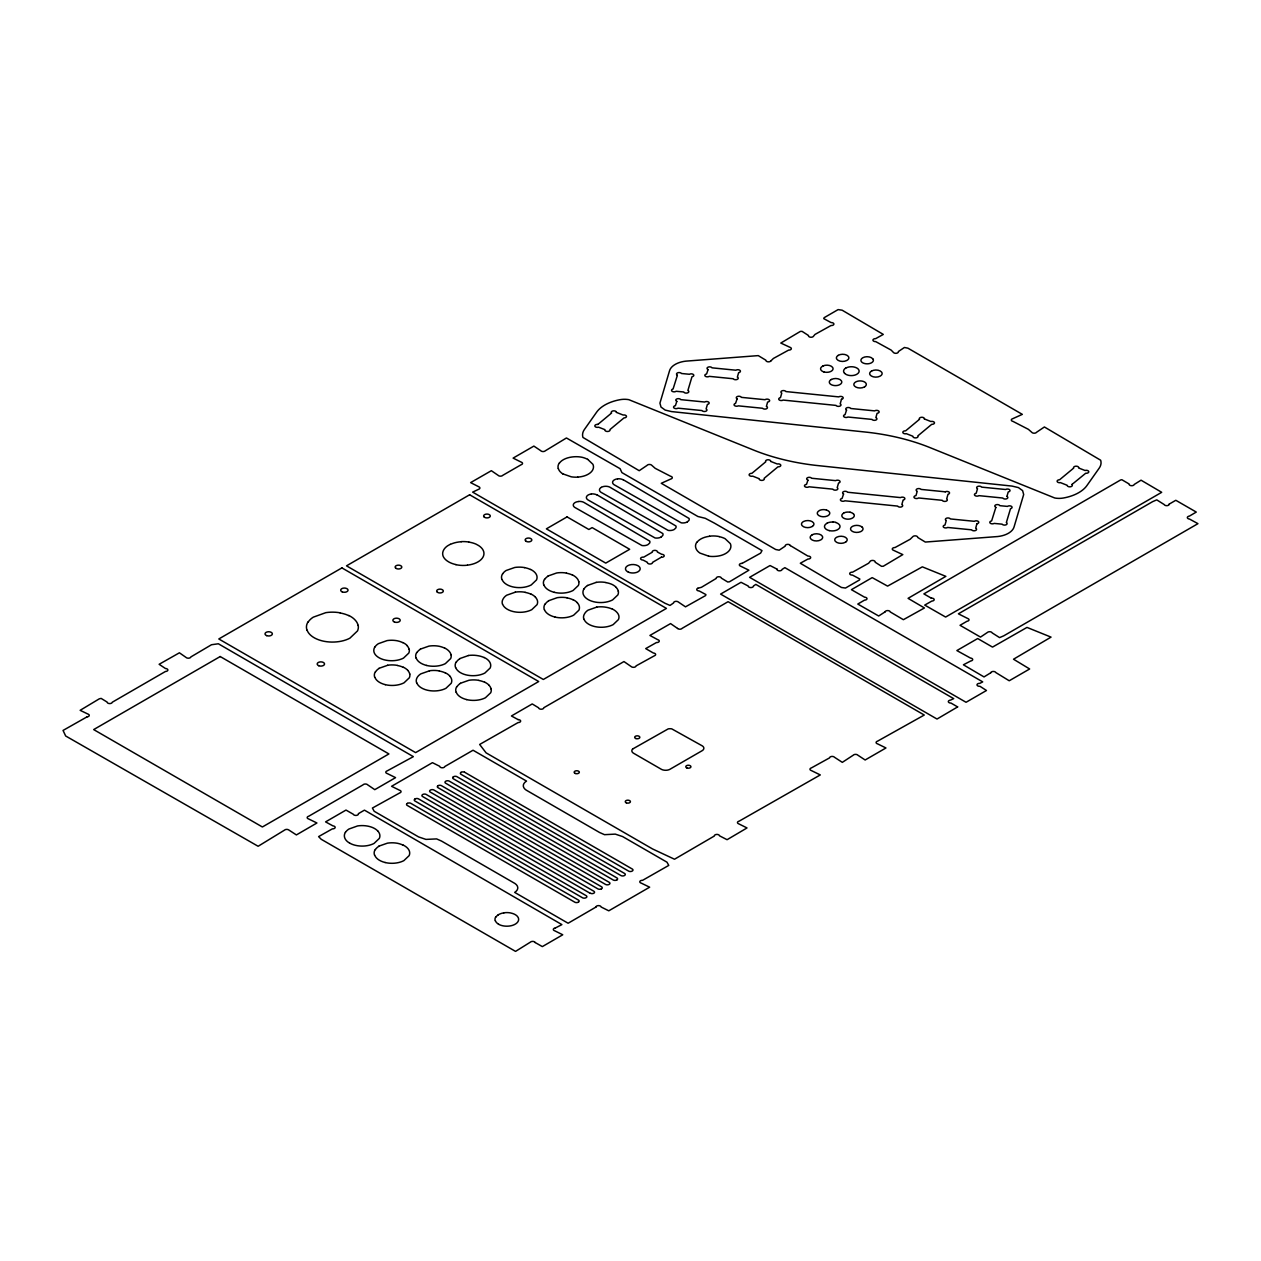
<?xml version="1.0" encoding="UTF-8"?>
<svg xmlns="http://www.w3.org/2000/svg" width="1261" height="1261" viewBox="0 0 1261 1261"><rect width="100%" height="100%" fill="white"/><g stroke="black" fill="none" stroke-linecap="round" stroke-linejoin="round"><path stroke-width="1.5" d="M770.739 361.056L773.419 358.439L788.598 350.117A2.569 1.482 0 0 0 791.214 349.076A2.569 1.482 0 0 0 790.08 347.358L780.811 343.055L800.341 331.422L802.059 331.359L808.522 335.521A2.569 1.482 0 0 0 810.129 337.144A2.569 1.482 0 0 0 813.219 336.561L814.969 334.449L831.015 325.527A2.569 1.482 0 0 0 833.899 324.093A2.569 1.482 0 0 0 831.109 322.58L823.764 318.639L824.127 317.693L838.108 309.607L842.127 310.19L883.299 334.417L875.654 338.642A2.554 1.482 0 0 0 872.943 340.155A2.554 1.482 0 0 0 875.717 341.605L891.18 350.117L893.56 352.576A2.569 1.482 0 0 0 896.666 353.222A2.569 1.482 0 0 0 898.321 351.567L904.421 347.484L907.92 348.178L1022.324 414.365L1012.741 418.684A2.569 1.482 0 0 0 1011.322 420.102A2.569 1.482 0 0 0 1013.009 421.41L1028.393 429.339L1031.845 432.365A2.569 1.482 0 0 0 1034.241 433.201A2.569 1.482 0 0 0 1036.542 432.287L1044.392 426.975L1100.664 460.233A24.448 14.107 0 0 1 1099.245 468.083L1086.966 485.501A37.467 21.626 0 0 1 1063.559 497.985L1063.37 498.016A14.36 8.291 0 0 1 1054.779 498L930.24 447.702A163.835 94.591 0 0 0 867.615 432.287L671.561 411.59L665.162 410.077L661 407.051L659.929 403.142L669.481 370.939A20.397 11.775 0 0 1 685.937 361.135L758.271 355.618L765.916 360.236A2.569 1.482 0 0 0 767.744 361.765A2.569 1.482 0 0 0 770.739 361.056M841.481 399.28L840.189 403.819A2.569 1.482 0 0 1 839.858 406.137A2.569 1.482 0 0 1 836.027 405.411L783.128 400.084A2.569 1.482 0 0 1 779.109 399.847A2.569 1.482 0 0 1 780.464 397.656L781.757 393.133A2.569 1.482 0 0 1 782.072 390.8A2.569 1.482 0 0 1 785.902 391.572L838.707 396.884A2.585 1.482 0 0 1 842.758 397.057A2.585 1.482 0 0 1 841.465 399.28M597.887 424.421L611.569 413.025A2.569 1.482 0 0 1 613.256 410.865A2.569 1.482 0 0 1 616.408 412.379M661.174 536.981L662.687 535.578A6.305 3.641 0 0 0 662.813 533.545L596.989 494.832M687.387 521.849L688.9 520.446A6.305 3.641 0 0 0 689.026 518.429L623.202 479.7M437.898 785.776L438.024 785.698A2.475 1.434 0 0 1 441.287 785.571L609.284 882.369A2.475 1.419 0 0 1 609.189 884.339L609.079 884.402A2.475 1.419 0 0 1 605.595 884.45L437.788 787.542A2.475 1.434 0 0 1 438.056 785.682M460.959 772.457L461.085 772.378A2.475 1.434 0 0 0 460.848 774.222L628.656 871.13A2.475 1.419 0 0 0 632.234 871.036A2.475 1.419 0 0 0 632.344 869.065L464.505 772.173M838.281 355.397L837.95 355.602A5.974 3.452 0 0 0 836.784 359.133A6.163 3.562 0 0 0 846.714 360.52L847.171 360.252A5.99 3.452 0 0 0 848.259 356.327A6.163 3.562 0 0 0 838.202 355.366M661.253 557.252L652.52 562.374A2.569 1.482 0 0 1 649.919 564.014A2.569 1.482 0 0 1 647.413 562.327L643.063 560.073A2.569 1.482 0 0 1 640.604 558.402A2.569 1.482 0 0 1 643.725 557.141L652.331 552.176A2.585 1.482 0 0 1 654.506 550.379A2.585 1.482 0 0 1 657.391 551.64A2.585 1.497 0 0 1 657.391 552.034L661.741 554.304A2.569 1.482 0 0 1 664.2 555.896A2.569 1.482 0 0 1 661.316 557.252L661.379 557.252M407.366 803.399L407.145 803.525A2.475 1.434 0 0 0 407.035 805.306L574.843 902.214A2.475 1.419 0 0 0 578.279 902.182L578.389 902.119M461.148 772.331L461.179 772.315A2.475 1.419 0 0 1 464.505 772.173M601.402 888.832L601.45 888.8A2.475 1.419 0 0 0 601.592 886.814L433.752 789.922A2.475 1.419 0 0 0 430.49 790.048L430.206 790.206A2.475 1.434 0 0 0 430.096 791.987L597.903 888.895A2.475 1.419 0 0 0 601.481 888.784M616.771 879.957L616.834 879.926A2.475 1.419 0 0 0 616.96 877.94L449.121 781.048A2.475 1.419 0 0 0 445.858 781.158L445.59 781.331A2.475 1.434 0 0 0 445.48 783.113L613.272 880.005A2.475 1.419 0 0 0 616.85 879.91M812.352 534.759L811.895 535.011A5.974 3.452 0 0 0 810.807 538.936A6.163 3.562 0 0 0 820.785 539.881L821.116 539.661A5.974 3.452 0 0 0 822.282 536.146A6.163 3.562 0 0 0 812.257 534.727M827.248 523.157L826.633 523.504A7.456 4.303 0 0 0 825.135 528.296A7.708 4.445 0 0 0 829.249 530.582M450.303 544.295L447.687 545.761A20.539 11.853 0 0 0 443.762 549.812A20.68 11.932 0 0 0 443.226 556.448A20.539 11.853 0 0 0 448.758 561.933L449.137 562.154A20.539 11.853 0 0 0 456.041 564.597M548.031 576.009L556.684 572.967A17.827 10.293 0 0 1 566.41 573.061M378.978 668.33L387.647 665.288M420.307 649.131L428.976 646.105A17.827 10.293 0 0 1 438.686 646.184A17.654 10.198 0 0 1 444.707 648.186M548.582 600.725L557.236 597.682A17.827 10.293 0 0 1 566.961 597.761M587.516 585.451L596.185 582.409M459.808 658.573L468.461 655.531M460.36 683.289L469.013 680.246A17.827 10.293 0 0 1 478.739 680.325M378.789 846.178L387.442 843.152A17.827 10.293 0 0 1 397.168 843.231A17.654 10.198 0 0 1 403.189 845.217M87.009 716.863L63.05 730.434L65.667 735.983L258.127 846.273L284.513 830.132A2.569 1.482 0 0 1 288.69 829.911L296.382 834.924L316.937 822.992L308.519 818.909A2.569 1.482 0 0 1 307.195 817.538A2.569 1.482 0 0 1 308.724 816.245L363.042 784.846A2.569 1.482 0 0 1 365.327 784.011A2.569 1.482 0 0 1 367.645 784.815L374.785 789.654L395.576 777.643L387.3 773.56A2.569 1.482 0 0 1 385.803 772.252A2.569 1.482 0 0 1 387.159 770.897L413.356 756.647L218.358 643.772L211.501 644.734L190.852 656.934A2.569 1.482 0 0 1 188.835 658.163A2.569 1.482 0 0 1 186.139 657.485L179.409 652.804L159.122 664.295L165.459 668.519A2.569 1.482 0 0 1 167.871 670.001A2.569 1.482 0 0 1 165.443 671.482L112.261 702.235A2.554 1.466 0 0 1 109.612 703.575A2.554 1.466 0 0 1 107.169 702.109L101.148 698.405L99.32 698.815L80.137 710.321L88.128 714.152A2.569 1.482 0 0 1 89.184 715.728A2.569 1.482 0 0 1 86.993 716.863M697.9 588.225L701.4 587.327L716.264 578.421A2.554 1.482 0 0 1 718.518 576.75A2.554 1.482 0 0 1 721.339 578.105L727.723 581.999L729.488 581.778L748.908 570.193L740.506 566.11A2.569 1.482 0 0 1 739.498 564.392A2.569 1.482 0 0 1 742.13 563.383M742.114 563.383L760.604 553.138L761.991 550.6L714.325 523.079L705.262 518.303L697.885 516.49L621.909 472.607L620.081 468.682L566.441 437.977L545.272 450.823A2.569 1.482 0 0 1 542.939 451.548A2.569 1.482 0 0 1 540.748 450.697L533.876 446.095L513.101 458.106L521.171 462.109A2.569 1.482 0 0 1 522.511 463.402A2.569 1.482 0 0 1 521.187 464.71L502.729 475.35A2.569 1.482 0 0 1 500.475 476.154A2.569 1.482 0 0 1 498.205 475.381L491.349 470.7L470.621 482.616L479.038 486.904A2.569 1.482 0 0 1 478.691 489.268L472.654 492.121L664.925 603.231L670.017 605.438L673.626 602.916A2.569 1.482 0 0 1 675.36 601.418A2.569 1.482 0 0 1 678.323 602.001L685.495 606.84L705.64 595.539L705.892 594.561L699.193 590.952A2.554 1.466 0 0 1 696.844 589.88A2.554 1.466 0 0 1 697.9 588.256M515.355 592.166L506.701 595.208A17.654 10.198 0 0 0 503.312 598.628A17.796 10.277 0 0 0 502.445 604.177M596.737 607.124L588.067 610.151A17.654 10.198 0 0 0 584.678 613.587A17.796 10.277 0 0 0 583.811 619.135M429.528 670.805L420.859 673.847A17.654 10.198 0 0 0 417.344 677.204A17.796 10.277 0 0 0 416.603 682.816M555.313 928.001L561.902 924.612L364.445 810.145L358.376 813.66A2.569 1.482 0 0 1 356.374 815.394A2.569 1.482 0 0 1 353.332 814.275L346.003 810.066L325.574 821.888L332.999 825.908A2.554 1.466 0 0 1 334.338 826.286A2.585 1.482 0 0 1 334.937 827.973A2.585 1.482 0 0 1 332.368 828.855L318.607 836.61L321.208 839.274L515.544 951.393L530.424 942.125A2.569 1.482 0 0 1 532.993 941.415A2.569 1.482 0 0 1 535.121 942.503M945.246 491.822L921.034 489.41A2.569 1.482 0 0 0 918.78 488.574A2.569 1.482 0 0 0 916.463 489.347A2.569 1.482 0 0 0 917.204 491.254L915.99 495.62A2.569 1.482 0 0 0 914.351 497.859A2.569 1.482 0 0 0 918.575 497.969L942.266 500.318A2.569 1.482 0 0 0 945.986 501.248A2.569 1.482 0 0 0 946.664 498.946L948.004 494.28A2.569 1.482 0 0 0 949.123 492.121A2.569 1.482 0 0 0 945.261 491.822M850.135 512.265L849.016 512.108A6.163 3.562 0 0 0 843.546 513.148M708.65 556.148L699.997 553.106A17.67 10.198 0 0 1 695.788 547.889A17.796 10.277 0 0 1 696.781 542.262M518.113 719.605L511.43 715.98L532.237 703.937L538.636 707.831A2.569 1.482 0 0 0 541.268 709.218A2.569 1.482 0 0 0 543.775 707.736L623.959 661.568L631.304 666.643A2.554 1.466 0 0 0 634.125 667.258A2.554 1.466 0 0 0 636.017 665.918L654.443 655.752A2.569 1.482 0 0 0 655.562 654.175A2.569 1.482 0 0 0 653.371 653.025L645.695 648.611L656.429 642.543A2.569 1.482 0 0 0 659.172 641.455A2.569 1.482 0 0 0 657.801 639.721L649.904 635.449L670.568 623.596L677.567 628.435M931.28 598.14L923.872 593.899L1120.509 480.015L1121.849 479.716L1129.162 484.003A2.538 1.466 0 0 0 1131.385 485.69A2.538 1.466 0 0 0 1134.254 484.429L1141.047 480.189L1161.696 492.31L945.624 617.055L924.723 605.091L931.816 601.087A2.569 1.482 0 0 0 934.165 599.448A2.569 1.482 0 0 0 931.264 598.14M562.579 473.773L571.249 476.816A17.827 10.293 0 0 0 577.727 477.131M776.965 569.105L770.045 565.543L749.617 577.333L966.052 702.282L986.48 690.492L979.97 686.299A2.569 1.482 0 0 1 976.991 684.881A2.569 1.482 0 0 1 979.844 683.352L982.729 681.886L784.862 567.655L782.072 569.405A2.554 1.482 0 0 1 779.266 570.807A2.554 1.482 0 0 1 776.997 569.105M590.211 893.324L422.403 796.416A2.475 1.434 0 0 1 422.514 794.651L422.734 794.509A2.475 1.419 0 0 1 426.06 794.367L593.899 891.259A2.475 1.419 0 0 1 593.789 893.229A2.475 1.419 0 0 1 590.369 893.245M587.658 459.303L592.906 464.3A17.827 10.293 0 0 1 592.686 469.959A17.67 10.198 0 0 1 589.486 473.395A17.827 10.293 0 0 1 584.111 475.964A17.67 10.198 0 0 1 577.806 477.084M616.408 412.379L623.107 415.027A2.569 1.482 0 0 1 626.449 416.177A2.569 1.482 0 0 1 623.99 417.911L609.946 429.575A2.569 1.482 0 0 1 607.55 431.483A2.569 1.482 0 0 1 604.949 429.67L598.597 427.195A2.569 1.482 0 0 1 594.845 426.092A2.569 1.482 0 0 1 597.887 424.421M770.692 461.416L777.233 463.985A2.585 1.482 0 0 1 780.764 465.136A2.585 1.482 0 0 1 777.942 466.838L764.134 478.345A2.569 1.482 0 0 1 762.117 480.394A2.569 1.482 0 0 1 759.232 478.723L752.738 476.154A2.569 1.482 0 0 1 749.16 475.05A2.569 1.482 0 0 1 751.903 473.332L765.758 461.794A2.569 1.482 0 0 1 767.791 459.776A2.569 1.482 0 0 1 770.676 461.4M924.376 418.951L930.87 421.505A2.569 1.482 0 0 1 934.448 422.608A2.569 1.482 0 0 1 931.706 424.342L917.85 435.88A2.569 1.482 0 0 1 915.817 437.898A2.569 1.482 0 0 1 912.917 436.259L906.375 433.689A2.569 1.482 0 0 1 902.844 432.539A2.569 1.482 0 0 1 905.634 430.836L919.474 419.33A2.569 1.482 0 0 1 921.492 417.281A2.569 1.482 0 0 1 924.376 418.951M1006.94 496.424L1008.217 491.948A2.569 1.482 0 0 0 1009.635 489.741A2.569 1.482 0 0 0 1005.584 489.504L981.61 487.124A2.569 1.482 0 0 0 977.764 486.431A2.569 1.482 0 0 0 977.496 488.748L976.203 493.256A2.569 1.482 0 0 0 974.863 495.478A2.569 1.482 0 0 0 978.93 495.652L1002.826 498.032A2.569 1.482 0 0 0 1006.688 498.773A2.569 1.482 0 0 0 1006.956 496.424M844.571 373.335L843.987 372.578A7.708 4.445 0 0 1 845.642 368.133M862.225 527.161L862.697 527.76A5.974 3.452 0 0 1 861.421 531.212A7.692 4.445 0 0 1 860.491 531.701A6.195 3.578 0 0 1 851.096 530.345A5.974 3.452 0 0 1 852.294 526.499L852.783 526.215A6.195 3.578 0 0 1 862.114 527.114M535.121 942.503L542.34 946.601L562.753 934.779L554.588 930.728A2.569 1.482 0 0 1 553.358 929.215A2.569 1.482 0 0 1 555.329 928.001M467.5 565.149A20.539 11.853 0 0 0 482.206 558.324A20.68 11.932 0 0 0 483.72 551.703A20.539 11.853 0 0 0 478.644 545.572L475.98 544.106A20.539 11.853 0 0 0 468.919 542.12M450.429 544.358A20.539 11.853 0 0 1 461.274 541.741M467.39 565.212A20.68 11.932 0 0 1 455.867 564.66M461.085 541.647A20.68 11.932 0 0 1 468.808 542.025M502.083 579.54A17.654 10.198 0 0 0 512.518 586.822A17.796 10.277 0 0 0 522.196 587.484A17.654 10.198 0 0 0 531.212 584.962L536.477 579.965A17.827 10.293 0 0 0 536.934 576.182A17.67 10.198 0 0 0 534.948 572.526A17.827 10.293 0 0 0 530.613 569.452M501.894 579.477A17.796 10.277 0 0 1 502.587 573.818M502.635 573.85A17.654 10.198 0 0 1 506.15 570.492L514.803 567.466A17.827 10.293 0 0 1 524.608 567.592M524.497 567.623A17.654 10.198 0 0 1 530.424 569.468M502.619 604.24A17.654 10.198 0 0 0 513.069 611.522A17.796 10.277 0 0 0 522.748 612.184A17.654 10.198 0 0 0 531.764 609.678L537.028 604.681A17.827 10.293 0 0 0 537.485 600.898A17.654 10.198 0 0 0 535.468 597.304M525.159 592.402A17.654 10.198 0 0 1 531.102 594.246M515.276 592.118A17.827 10.293 0 0 1 525.08 592.26M531.086 594.12A17.827 10.293 0 0 1 535.484 597.194M554.399 592.339A17.654 10.198 0 0 1 543.948 585.041M544.642 579.445A17.654 10.198 0 0 1 548.157 576.088M566.488 573.203A17.654 10.198 0 0 1 572.431 575.048M578.767 581.762A17.654 10.198 0 0 0 576.797 578.105A17.827 10.293 0 0 0 572.415 574.921M554.32 592.339A17.796 10.277 0 0 0 564.077 593.001A17.654 10.198 0 0 0 573.093 590.479L578.358 585.482A17.827 10.293 0 0 0 578.815 581.699M543.775 584.994A17.796 10.277 0 0 1 544.468 579.335M554.95 617.039A17.654 10.198 0 0 1 544.5 609.757M545.193 604.145A17.654 10.198 0 0 1 548.708 600.788M567.04 597.903A17.654 10.198 0 0 1 572.983 599.763M577.333 602.821A17.654 10.198 0 0 1 579.319 606.478A17.827 10.293 0 0 1 578.909 610.198L573.645 615.195A17.654 10.198 0 0 1 564.629 617.701A17.796 10.277 0 0 1 554.872 617.039M544.326 609.693A17.796 10.277 0 0 1 545.02 604.051M572.967 599.637A17.827 10.293 0 0 1 577.365 602.711M584.048 588.871A17.67 10.198 0 0 1 587.563 585.514M584.016 588.808A17.796 10.277 0 0 0 583.323 594.451A17.67 10.198 0 0 0 593.805 601.765A17.796 10.277 0 0 0 603.562 602.427A17.654 10.198 0 0 0 612.594 599.921L617.858 594.924A17.827 10.293 0 0 0 618.316 591.141M596.106 582.361A17.827 10.293 0 0 1 605.91 582.503M616.298 587.437A17.827 10.293 0 0 0 611.9 584.363A17.654 10.198 0 0 0 605.989 582.645M616.282 587.547A17.654 10.198 0 0 1 618.268 591.204M584.001 619.198A17.654 10.198 0 0 0 594.435 626.481A17.796 10.277 0 0 0 604.114 627.143A17.654 10.198 0 0 0 613.145 624.636L618.394 619.624A17.827 10.293 0 0 0 618.867 615.841A17.654 10.198 0 0 0 616.834 612.263A17.827 10.293 0 0 0 612.452 609.079M612.468 609.205A17.654 10.198 0 0 0 606.541 607.345A17.827 10.293 0 0 0 596.658 607.077M844.618 373.335A7.708 4.445 0 0 0 847.691 375.069A7.834 4.524 0 0 0 850.34 375.557A7.708 4.445 0 0 0 856.361 374.517L856.96 374.17A7.471 4.319 0 0 0 858.473 369.363A7.708 4.445 0 0 0 854.343 367.093A7.85 4.524 0 0 0 851.9 366.762A7.708 4.445 0 0 0 846.714 367.66A9.142 5.28 0 0 0 845.548 368.291M872.659 358.707A6.163 3.562 0 0 0 862.729 357.777L862.477 357.998A5.974 3.452 0 0 0 861.31 361.529A6.147 3.547 0 0 0 864.352 363.452A6.163 3.562 0 0 0 871.256 362.916L871.698 362.648A5.99 3.452 0 0 0 872.785 358.723M823.874 371.9A6.163 3.562 0 0 0 830.81 371.443L831.298 371.175A5.974 3.452 0 0 0 832.528 367.314A6.163 3.562 0 0 0 823.023 365.926M823.827 371.9A6.163 3.562 0 0 1 821.384 370.513L820.911 369.914A5.974 3.452 0 0 1 822.188 366.462A7.692 4.445 0 0 1 823.102 365.958M407.429 803.367A2.475 1.419 0 0 1 410.676 803.241L578.515 900.133A2.475 1.419 0 0 1 578.436 902.088M349.581 843.089A17.67 10.198 0 0 1 344.773 837.982A17.796 10.277 0 0 1 345.404 832.292M345.467 832.37A17.67 10.198 0 0 1 348.982 829.013L357.635 825.923A17.827 10.293 0 0 1 367.44 826.065A17.67 10.198 0 0 1 373.382 827.91A17.843 10.293 0 0 1 377.78 830.999M349.66 843.089A17.654 10.198 0 0 0 355.334 845.296A17.796 10.277 0 0 0 365.012 845.958A17.654 10.198 0 0 0 374.044 843.436L379.309 838.439A17.827 10.293 0 0 0 379.766 834.656A17.67 10.198 0 0 0 377.733 830.967M385.157 862.508A17.654 10.198 0 0 1 374.722 855.21M375.4 849.615A17.654 10.198 0 0 1 378.915 846.257M385.078 862.508A17.796 10.277 0 0 0 394.835 863.17A17.654 10.198 0 0 0 403.851 860.648L409.116 855.652A17.827 10.293 0 0 0 409.573 851.869A17.67 10.198 0 0 0 407.587 848.212A17.827 10.293 0 0 0 403.173 845.091M374.533 855.163A17.796 10.277 0 0 1 375.226 849.504M498.615 924.218A11.712 6.762 0 0 1 495.431 920.814M495.888 917.11A11.712 6.762 0 0 1 498.221 914.887M498.521 924.203A11.712 6.762 0 0 0 502.288 925.669A11.869 6.857 0 0 0 508.766 926.094A11.712 6.762 0 0 0 512.912 925.227A11.743 6.778 0 0 0 518.239 921.129A11.885 6.857 0 0 0 518.098 917.362L517.231 916.18A11.743 6.778 0 0 0 512.439 913.437L510.374 912.901A11.885 6.857 0 0 0 503.864 912.822M495.242 920.751A11.869 6.857 0 0 1 495.699 916.999M498.174 914.855A11.743 6.778 0 0 1 503.911 912.854M677.567 628.435A2.569 1.482 0 0 0 679.931 629.192A2.569 1.482 0 0 0 682.169 628.309L728.086 601.686L924.266 715.034L877.53 741.184A2.569 1.482 0 0 0 876.111 742.524A2.569 1.482 0 0 0 877.546 743.848L885.963 747.962L865.141 759.989L857.827 755.166A2.569 1.482 0 0 0 855.525 754.377A2.569 1.482 0 0 0 853.256 755.197L842.316 762.353L834.483 757.262A2.569 1.482 0 0 0 831.645 756.458A2.569 1.482 0 0 0 829.612 757.845L811.39 767.917A2.569 1.482 0 0 0 809.988 769.194A2.569 1.482 0 0 0 811.264 770.518L820.28 774.932L739.151 821.163A2.569 1.482 0 0 0 737.496 822.393A2.569 1.482 0 0 0 738.662 823.796L747.016 827.941L727.077 839.7L719.495 835.807A2.569 1.482 0 0 0 716.752 834.419A2.569 1.482 0 0 0 714.356 836.011L674.509 859.23L652.552 848.952L486.084 752.849L479.653 744.463L518.066 722.585A2.569 1.482 0 0 0 520.635 721.103A2.569 1.482 0 0 0 518.098 719.605M307.132 630.264A25.803 14.896 0 0 0 322.39 640.919A25.992 15.006 0 0 0 336.64 641.881A25.787 14.896 0 0 0 349.833 638.224L357.509 630.91A26.04 15.037 0 0 0 358.187 625.377M308.141 622.083A25.803 14.896 0 0 1 313.28 617.165L325.858 612.641A26.04 15.037 0 0 1 340.186 612.83M307.006 630.185A25.992 15.006 0 0 1 307.999 621.941M340.171 612.972A25.787 14.896 0 0 1 348.856 615.683M358.108 625.488A25.787 14.896 0 0 0 355.224 620.144A26.04 15.037 0 0 0 348.824 615.494M374.911 647.019A17.67 10.198 0 0 1 378.426 643.662L387.095 640.588A17.827 10.293 0 0 1 396.9 640.714A17.67 10.198 0 0 1 402.732 642.637M407.082 645.695A17.67 10.198 0 0 1 409.068 649.352M374.864 646.956A17.796 10.277 0 0 0 374.17 652.599A17.67 10.198 0 0 0 379.041 657.738A17.654 10.198 0 0 0 384.794 659.944A17.796 10.277 0 0 0 394.472 660.606A17.654 10.198 0 0 0 403.504 658.1L408.769 653.103A17.827 10.293 0 0 0 409.226 649.305M402.889 642.59A17.827 10.293 0 0 1 407.287 645.664M385.346 684.66A17.654 10.198 0 0 1 374.911 677.362M375.589 671.766A17.654 10.198 0 0 1 379.104 668.409M397.451 665.524A17.654 10.198 0 0 1 403.378 667.368M407.744 670.426A17.654 10.198 0 0 1 409.73 674.083M385.267 684.66A17.796 10.277 0 0 0 395.024 685.322A17.654 10.198 0 0 0 404.056 682.8L409.305 677.803A17.827 10.293 0 0 0 409.778 674.02M374.722 677.315A17.796 10.277 0 0 1 375.415 671.656M387.568 665.241A17.827 10.293 0 0 1 397.373 665.382M403.362 667.242A17.827 10.293 0 0 1 407.76 670.332M426.675 665.461A17.654 10.198 0 0 1 416.24 658.179M416.918 652.567A17.654 10.198 0 0 1 420.433 649.21M451.06 654.9A17.654 10.198 0 0 0 449.074 651.243A17.827 10.293 0 0 0 444.692 648.044M426.596 665.461A17.796 10.277 0 0 0 436.353 666.123A17.654 10.198 0 0 0 445.385 663.617L450.634 658.605A17.827 10.293 0 0 0 451.091 654.822M416.051 658.116A17.796 10.277 0 0 1 416.745 652.457M416.792 682.879A17.654 10.198 0 0 0 427.227 690.177A17.796 10.277 0 0 0 436.905 690.823A17.654 10.198 0 0 0 445.937 688.317L451.186 683.32A17.827 10.293 0 0 0 451.643 679.537A17.654 10.198 0 0 0 449.625 675.943M439.317 671.041A17.654 10.198 0 0 1 445.259 672.885M429.434 670.757A17.827 10.293 0 0 1 439.238 670.899M445.243 672.759A17.827 10.293 0 0 1 449.641 675.833M455.725 667.605A17.654 10.198 0 0 0 466.16 674.903A17.796 10.277 0 0 0 475.838 675.565A17.654 10.198 0 0 0 484.87 673.043L490.135 668.046A17.827 10.293 0 0 0 490.592 664.263A17.67 10.198 0 0 0 488.606 660.606A17.827 10.293 0 0 0 484.177 657.485M456.419 662.009A17.654 10.198 0 0 1 459.918 658.652M484.208 657.611A17.654 10.198 0 0 0 478.266 655.767A17.827 10.293 0 0 0 468.383 655.484M455.552 667.558A17.796 10.277 0 0 1 456.23 661.899M466.712 699.603A17.654 10.198 0 0 1 456.277 692.321M456.971 686.709A17.654 10.198 0 0 1 460.47 683.352M478.817 680.467A17.654 10.198 0 0 1 484.76 682.327M489.11 685.385A17.654 10.198 0 0 1 491.096 689.042M466.649 699.603A17.796 10.277 0 0 0 476.39 700.265A17.654 10.198 0 0 0 485.422 697.759L490.687 692.762A17.827 10.293 0 0 0 491.144 688.963M456.104 692.257A17.796 10.277 0 0 1 456.781 686.615M484.728 682.201A17.827 10.293 0 0 1 489.126 685.275M696.939 542.309A17.67 10.198 0 0 1 709.565 536.272M719.29 536.682A17.67 10.198 0 0 1 725.107 538.699L730.324 543.633A17.827 10.293 0 0 1 730.087 549.292A17.67 10.198 0 0 1 726.888 552.728A17.827 10.293 0 0 1 721.528 555.297A17.67 10.198 0 0 1 715.255 556.385A17.827 10.293 0 0 1 708.572 556.196M709.517 536.177A17.796 10.277 0 0 1 719.306 536.571M578.263 501.563A6.195 3.578 0 0 0 573.818 503.628A6.289 3.625 0 0 0 573.361 505.614A6.195 3.578 0 0 0 574.89 507.474L641.912 545.509A6.305 3.641 0 0 0 645.411 545.493A6.179 3.578 0 0 0 647.996 544.594L649.588 543.144A6.305 3.641 0 0 0 649.714 541.111L583.89 502.398A6.195 3.578 0 0 0 581.841 501.657A6.289 3.625 0 0 0 578.342 501.484M591.377 493.997A6.195 3.578 0 0 0 586.917 496.062A6.289 3.625 0 0 0 586.46 498.048A6.195 3.578 0 0 0 587.989 499.908L655.011 537.943A6.305 3.641 0 0 0 658.526 537.927A6.179 3.578 0 0 0 661.095 537.028M596.863 494.911A6.195 3.578 0 0 0 594.798 494.17A6.289 3.625 0 0 0 591.425 493.934M601.387 487.329A6.195 3.578 0 0 1 604.555 486.352A6.289 3.625 0 0 1 608.023 486.525A6.195 3.578 0 0 1 610.025 487.266L675.912 525.979A6.305 3.641 0 0 1 675.786 528.012L674.288 529.415A6.179 3.578 0 0 1 671.624 530.361A6.305 3.641 0 0 1 668.125 530.377L601.087 492.342A6.195 3.578 0 0 1 599.558 490.482A6.289 3.625 0 0 1 600.015 488.464A6.195 3.578 0 0 1 601.308 487.408M617.575 478.865A6.195 3.578 0 0 0 613.114 480.93A6.289 3.625 0 0 0 612.673 482.916A6.195 3.578 0 0 0 614.202 484.776L681.224 522.826A6.305 3.641 0 0 0 684.723 522.795A6.179 3.578 0 0 0 687.308 521.896M623.06 479.779A6.195 3.578 0 0 0 621.011 479.038A6.289 3.625 0 0 0 617.638 478.802M562.705 473.805A17.67 10.198 0 0 1 558.355 468.588M559.49 462.992A17.67 10.198 0 0 1 572.116 456.971A17.796 10.277 0 0 1 581.888 457.239A17.67 10.198 0 0 1 587.658 459.398M558.229 468.572A17.796 10.277 0 0 1 559.38 462.929M826.381 510.027A6.195 3.578 0 0 0 819.429 510.484L819.035 510.815A5.974 3.452 0 0 0 817.822 514.661A6.195 3.578 0 0 0 827.232 516.033A7.692 4.445 0 0 0 828.162 515.528A5.974 3.452 0 0 0 829.439 512.076L828.966 511.477A6.163 3.562 0 0 0 826.522 510.09M850.009 512.234A6.163 3.562 0 0 1 853.461 513.936M843.625 513.18A5.974 3.452 0 0 0 842.285 516.963A6.163 3.562 0 0 0 845.469 518.838A6.273 3.625 0 0 0 847.487 519.154A6.163 3.562 0 0 0 852.231 518.192L852.641 517.956A5.974 3.452 0 0 0 853.602 513.968M827.184 523.11A7.708 4.445 0 0 1 833.206 522.07M835.838 522.558A7.708 4.445 0 0 1 838.912 524.277L839.621 525.096A7.471 4.319 0 0 1 838.045 529.384A9.142 5.28 0 0 1 836.894 530.014A7.708 4.445 0 0 1 831.708 530.913A7.85 4.524 0 0 1 829.202 530.582M833.19 521.896A7.85 4.524 0 0 1 835.901 522.401M790.363 545.603L807.891 556.069A2.569 1.482 0 0 1 810.665 557.535A2.569 1.482 0 0 1 807.954 559.033L800.309 563.241L841.481 587.484L845.485 588.052L859.466 579.981L859.829 579.02L852.483 575.095A2.554 1.482 0 0 1 849.693 573.597A2.554 1.482 0 0 1 852.594 572.163L868.624 563.226L870.374 561.113A2.569 1.482 0 0 1 873.463 560.53A2.569 1.482 0 0 1 875.087 562.154L881.549 566.315L883.267 566.252L902.797 554.619L893.529 550.316A2.569 1.482 0 0 1 893.261 547.873A2.554 1.482 0 0 1 894.995 547.558L910.19 539.235L912.869 536.619A2.569 1.482 0 0 1 915.849 535.909A2.569 1.482 0 0 1 917.677 537.438L925.322 542.057L997.672 536.54A20.397 11.775 0 0 0 1014.128 526.735L1023.68 494.533L1022.608 490.624L1018.447 487.597L1012.047 486.084L815.977 465.388A163.835 94.591 0 0 1 753.369 449.972L628.829 399.674A14.36 8.291 0 0 0 620.239 399.658L620.034 399.69A37.467 21.626 0 0 0 596.626 412.174L584.347 429.591A24.448 14.107 0 0 0 582.945 437.441L639.201 470.7L647.066 465.388A2.569 1.482 0 0 1 649.368 464.474A2.569 1.482 0 0 1 651.748 465.293L655.2 468.335L670.584 476.264A2.569 1.482 0 0 1 672.286 477.572A2.569 1.482 0 0 1 670.852 478.991L661.284 483.294L775.673 549.497L779.172 550.19L785.288 546.092A2.569 1.482 0 0 1 786.943 544.453A2.569 1.482 0 0 1 790.048 545.099L790.363 545.603M1169.262 504.069L1168.9 504.936A2.569 1.482 0 0 1 1166.346 505.645A2.569 1.482 0 0 1 1164.218 504.558L1156.763 499.876L1152.633 501.642L958.392 613.823L967.739 618.52A2.569 1.482 0 0 1 968.984 620.034A2.569 1.482 0 0 1 966.998 621.263L960.031 625.298L980.506 637.089L987.442 632.439A2.569 1.482 0 0 1 990.074 631.745A2.569 1.482 0 0 1 992.155 632.896L999.579 637.609L1003.724 635.843L1197.95 523.662L1189.486 519.043A2.554 1.466 0 0 1 1188.161 518.665A2.569 1.482 0 0 1 1188.366 516.38A2.554 1.466 0 0 1 1189.328 516.143L1196.279 512.076L1175.804 500.286L1169.262 504.069M990.783 672.759L984.021 676.921L963.404 664.799L970.718 660.985A2.569 1.482 0 0 0 972.688 659.487A2.569 1.482 0 0 0 970.497 658.069L956.863 650.566L977.701 638.539L992.517 647.098L1026.99 627.411L1051.028 637.12L1013.513 659.219L1029.654 668.976L1009.226 680.767L995.812 672.554A2.538 1.466 0 0 0 993.132 671.467A2.538 1.466 0 0 0 990.783 672.759M885.112 611.853L878.681 615.999L857.795 604.051L864.542 600.141A2.569 1.482 0 0 0 867.001 598.676A2.569 1.482 0 0 0 864.589 597.194L851.411 589.675L872.186 577.617L887.586 586.113L922.343 566.851L945.845 576.356L908.062 598.345L924.439 607.96L903.38 619.687L890.203 611.916A2.538 1.466 0 0 0 887.665 610.592A2.538 1.466 0 0 0 885.112 611.853M976.834 523.914L975.715 528.217A2.569 1.482 0 0 1 975.447 530.55A2.569 1.482 0 0 1 971.6 529.825L947.657 527.461A2.569 1.482 0 0 1 943.591 527.256A2.569 1.482 0 0 1 944.978 525.049L946.254 520.541A2.569 1.482 0 0 1 946.507 518.208A2.569 1.482 0 0 1 950.368 518.933L974.312 521.313A2.569 1.482 0 0 1 978.378 521.518A2.569 1.482 0 0 1 976.991 523.725L976.834 523.914M677.33 375.431L673.09 388.987A2.585 1.497 0 0 0 672.066 391.257A2.585 1.497 0 0 0 676.132 391.273L683.761 391.982A2.569 1.482 0 0 0 687.623 392.88A2.569 1.482 0 0 0 687.891 390.484L691.99 376.74A2.569 1.482 0 0 0 693.44 374.564A2.569 1.482 0 0 0 689.42 374.265L681.476 373.508A2.569 1.482 0 0 0 677.693 372.799A2.569 1.482 0 0 0 677.252 375.084L677.33 375.431M676.81 401.408L675.392 405.727A2.569 1.482 0 0 0 673.61 406.893A2.569 1.482 0 0 0 675.533 408.596A2.569 1.482 0 0 0 678.008 408.17L701.983 410.55A2.569 1.482 0 0 0 705.845 411.244A2.569 1.482 0 0 0 706.113 408.927L707.405 404.418A2.585 1.482 0 0 0 708.729 402.196A2.585 1.482 0 0 0 704.647 402.023L680.767 399.642A2.569 1.482 0 0 0 676.905 398.902A2.569 1.482 0 0 0 676.653 401.25L676.81 401.408M708.036 369.615L706.617 373.95A2.569 1.482 0 0 0 705.23 376.156A2.569 1.482 0 0 0 709.281 376.361L733.224 378.741A2.569 1.482 0 0 0 734.737 379.624A2.585 1.482 0 0 0 738.142 378.584A2.569 1.482 0 0 0 737.354 377.134L738.631 372.641A2.569 1.482 0 0 0 740.38 371.475A2.569 1.482 0 0 0 738.442 369.772A2.569 1.482 0 0 0 735.935 370.214L712.008 367.834A2.569 1.482 0 0 0 708.162 367.109A2.569 1.482 0 0 0 707.894 369.457L708.036 369.615M737.054 398.902L735.589 403.378A2.585 1.482 0 0 0 734.469 405.538A2.585 1.482 0 0 0 738.363 405.853L762.558 408.265A2.569 1.482 0 0 0 766.53 408.753A2.569 1.482 0 0 0 766.389 406.42L767.618 402.054A2.569 1.482 0 0 0 769.242 399.816A2.569 1.482 0 0 0 765.017 399.705L741.342 397.357A2.569 1.482 0 0 0 737.622 396.427A2.569 1.482 0 0 0 736.944 398.728L737.054 398.902M807.923 480.173L806.52 484.366A2.569 1.482 0 0 0 804.817 486.573A2.569 1.482 0 0 0 808.979 486.793L832.843 489.158A2.585 1.482 0 0 0 836.563 489.977A2.585 1.482 0 0 0 837.194 487.692L838.549 483.042A2.569 1.482 0 0 0 839.59 480.819A2.569 1.482 0 0 0 835.633 480.646L811.627 478.25A2.569 1.482 0 0 0 807.655 477.635A2.569 1.482 0 0 0 807.734 480.015L807.923 480.173M846.525 410.14L845.059 414.633A2.569 1.482 0 0 0 844.019 416.855A2.569 1.482 0 0 0 847.959 417.028L871.981 419.409A2.569 1.482 0 0 0 875.938 420.039A2.569 1.482 0 0 0 875.859 417.659L877.089 413.309A2.569 1.482 0 0 0 878.791 411.102A2.569 1.482 0 0 0 874.63 410.881L850.765 408.501A2.585 1.482 0 0 0 847.045 407.697A2.585 1.482 0 0 0 846.415 409.967L846.525 410.14M843.546 494.013L842.112 498.394A2.569 1.482 0 0 0 840.835 500.617A2.569 1.482 0 0 0 844.902 500.79L897.69 506.102A2.569 1.482 0 0 0 901.536 506.875A2.569 1.482 0 0 0 901.851 504.526L903.128 500.018A2.585 1.482 0 0 0 904.484 497.827A2.585 1.482 0 0 0 900.449 497.591L847.581 492.247A2.569 1.482 0 0 0 843.751 491.538A2.569 1.482 0 0 0 843.42 493.855L843.546 494.013M995.812 507.521L991.619 520.935A2.569 1.482 0 0 0 990.153 523.11A2.569 1.482 0 0 0 994.172 523.41L1002.132 524.166A2.569 1.482 0 0 0 1005.915 524.86A2.569 1.482 0 0 0 1006.357 522.574L1010.502 508.687A2.569 1.482 0 0 0 1011.543 506.418A2.569 1.482 0 0 0 1007.46 506.402L999.847 505.677A2.569 1.482 0 0 0 995.985 504.794A2.569 1.482 0 0 0 995.701 507.19L995.812 507.521M1072.149 484.319L1072.023 484.65A2.569 1.482 0 0 1 1070.337 486.793A2.569 1.482 0 0 1 1067.184 485.296L1060.501 482.648A2.569 1.482 0 0 1 1057.159 481.497A2.569 1.482 0 0 1 1059.618 479.747L1073.663 468.099A2.569 1.482 0 0 1 1074.64 466.475A2.569 1.482 0 0 1 1077.619 466.46A2.569 1.482 0 0 1 1078.644 467.989L1084.996 470.479A2.569 1.482 0 0 1 1088.747 471.567A2.569 1.482 0 0 1 1085.705 473.253L1072.149 484.319M957.635 706.917L937.018 719.038L720.598 594.089L741.027 582.298L748.277 586.05A2.569 1.482 0 0 0 750.91 587.579A2.569 1.482 0 0 0 753.432 585.987L755.843 584.41L953.694 698.641L950.495 700.123A2.538 1.466 0 0 0 949.375 700.391A2.569 1.482 0 0 0 948.477 702.078A2.569 1.482 0 0 0 950.983 703.071L957.635 706.917M595.949 907.069L568.112 923.241L514.677 892.394A11.459 6.62 0 0 0 514.961 883.504L441.523 841.071L436.621 838.912L425.934 839.4L418.636 836.941L374.186 811.28L372.405 808.049L399.863 792.854A2.569 1.482 0 0 0 401.03 791.514A2.569 1.482 0 0 0 399.595 790.269L391.572 786.297L432.444 762.669L439.726 766.31A2.569 1.482 0 0 0 442.122 767.776A2.569 1.482 0 0 0 444.849 766.499L473.048 750.232L526.531 781.095A11.459 6.62 0 0 0 526.121 790.064L599.574 832.496L604.508 834.672L615.273 834.12L622.571 836.547L666.99 862.193L668.756 865.409L642.606 880.32A2.585 1.482 0 0 0 639.879 881.407A2.585 1.482 0 0 0 641.282 883.141L649.636 887.192L608.779 910.82L601.087 906.99A2.569 1.482 0 0 0 598.455 905.619A2.569 1.482 0 0 0 595.949 907.069M632.659 749.002L632.171 749.633A6.305 3.641 0 0 0 632.045 751.651A6.195 3.578 0 0 0 633.763 753.353L661.347 769.289A6.195 3.578 0 0 0 663.396 770.03A6.289 3.625 0 0 0 666.896 770.203A6.195 3.578 0 0 0 670.048 769.226L701.983 750.784A6.195 3.578 0 0 0 703.307 749.68A6.289 3.625 0 0 0 703.764 747.663A6.195 3.578 0 0 0 702.235 745.85L671.735 728.858A6.305 3.641 0 0 0 668.235 728.874L632.659 749.002M414.964 799.001L414.837 799.096A2.475 1.434 0 0 0 414.711 800.861L582.519 897.769A2.475 1.419 0 0 0 585.971 897.737L586.081 897.69A2.475 1.419 0 0 0 586.207 895.688L418.368 798.796A2.475 1.419 0 0 0 415.105 798.922L415.027 798.97M453.408 776.808L453.266 776.886A2.475 1.434 0 0 0 453.156 778.668L620.964 875.575A2.475 1.419 0 0 0 624.416 875.544L624.51 875.481A2.475 1.419 0 0 0 624.652 873.495L456.813 776.603A2.475 1.434 0 0 0 453.424 776.792M871.54 371.081L871.209 371.286A5.974 3.452 0 0 0 870.043 374.816A6.163 3.562 0 0 0 879.973 376.204L880.43 375.936A5.99 3.452 0 0 0 881.518 372.011A6.163 3.562 0 0 0 871.54 371.081M812.399 526.389L812.052 526.594A6.163 3.562 0 0 1 802.122 525.648A5.974 3.452 0 0 1 803.178 521.723L803.62 521.471A6.163 3.562 0 0 1 813.518 522.858A5.974 3.452 0 0 1 812.399 526.389M845.658 542.072L845.311 542.277A6.163 3.562 0 0 1 835.381 541.347A5.974 3.452 0 0 1 836.437 537.407L836.878 537.154A6.163 3.562 0 0 1 846.777 538.542A5.974 3.452 0 0 1 845.658 542.072M831.377 379.482L830.952 379.719A5.974 3.452 0 0 0 830.006 383.707A6.163 3.562 0 0 0 833.505 385.409L834.577 385.567A6.163 3.562 0 0 0 839.984 384.495A5.974 3.452 0 0 0 841.323 380.712A6.163 3.562 0 0 0 831.377 379.482M341.904 567.891L218.799 638.964L415.61 752.612L538.715 681.523L341.904 567.891M469.628 494.769L346.507 565.842L543.333 679.474L666.438 608.401L469.628 494.769M220.202 656.54L93.677 729.583L262.383 826.98L388.908 753.936L220.202 656.54M567.056 516.9L546.376 528.848L605.737 563.115L629.68 549.292L592.134 527.602L588.871 529.494L567.056 516.9M864.557 386.859L864.069 387.127A6.163 3.562 0 0 1 854.674 386.197L854.17 385.598A5.974 3.452 0 0 1 855.447 382.146A7.692 4.445 0 0 1 856.361 381.642A6.195 3.578 0 0 1 862.54 381.2A6.163 3.562 0 0 1 865.787 383.013A5.974 3.452 0 0 1 864.557 386.859M628.435 572.163L627.363 571.596A7.361 4.24 0 0 1 627.631 565.748A7.361 4.24 0 0 1 637.767 565.606L638.728 566.221A7.361 4.24 0 0 1 638.507 571.438A7.408 4.272 0 0 1 636.301 572.494A7.361 4.24 0 0 1 628.451 572.163M395.907 568.285A3.31 1.907 0 0 0 400.178 568.711A3.31 1.907 0 0 0 401.03 565.858A3.31 1.907 0 0 0 396.017 565.779A3.31 1.907 0 0 0 395.907 568.285M484.397 517.199A3.31 1.907 0 0 0 488.669 517.625A3.31 1.907 0 0 0 489.52 514.772A3.31 1.907 0 0 0 484.508 514.693A3.31 1.907 0 0 0 484.397 517.199M437.441 592.26A3.31 1.907 0 0 0 441.697 592.686A3.31 1.907 0 0 0 442.548 589.833A3.31 1.907 0 0 0 437.535 589.754A3.31 1.907 0 0 0 437.441 592.26M525.932 541.174A3.31 1.907 0 0 0 530.187 541.6A3.31 1.907 0 0 0 531.039 538.731A3.31 1.907 0 0 0 526.026 538.668A3.31 1.907 0 0 0 525.932 541.174M575.3 773.466A2.585 1.482 0 0 0 579.319 772.347A2.585 1.482 0 0 0 575.615 770.897A2.585 1.482 0 0 0 575.3 773.466M635.828 738.536A2.585 1.482 0 0 0 639.831 737.401A2.585 1.482 0 0 0 636.127 735.967A2.585 1.482 0 0 0 635.828 738.536M626.418 802.894A2.585 1.482 0 0 0 630.421 801.775A2.585 1.482 0 0 0 626.717 800.325A2.585 1.482 0 0 0 626.418 802.894M686.93 767.965A2.585 1.482 0 0 0 690.933 766.83A2.585 1.482 0 0 0 687.229 765.395A2.585 1.482 0 0 0 686.93 767.965M266.623 635.623A3.688 2.128 0 0 0 272.36 634.015A3.688 2.128 0 0 0 267.08 631.95A3.688 2.128 0 0 0 266.623 635.623M342.298 591.929A3.688 2.128 0 0 0 348.036 590.321A3.688 2.128 0 0 0 342.756 588.256A3.688 2.128 0 0 0 342.298 591.929M318.797 665.745A3.688 2.128 0 0 0 324.534 664.137A3.688 2.128 0 0 0 319.254 662.072A3.688 2.128 0 0 0 318.797 665.745M394.488 622.051A3.688 2.128 0 0 0 400.21 620.444A3.688 2.128 0 0 0 394.929 618.379A3.688 2.128 0 0 0 394.488 622.051"/></g></svg>
